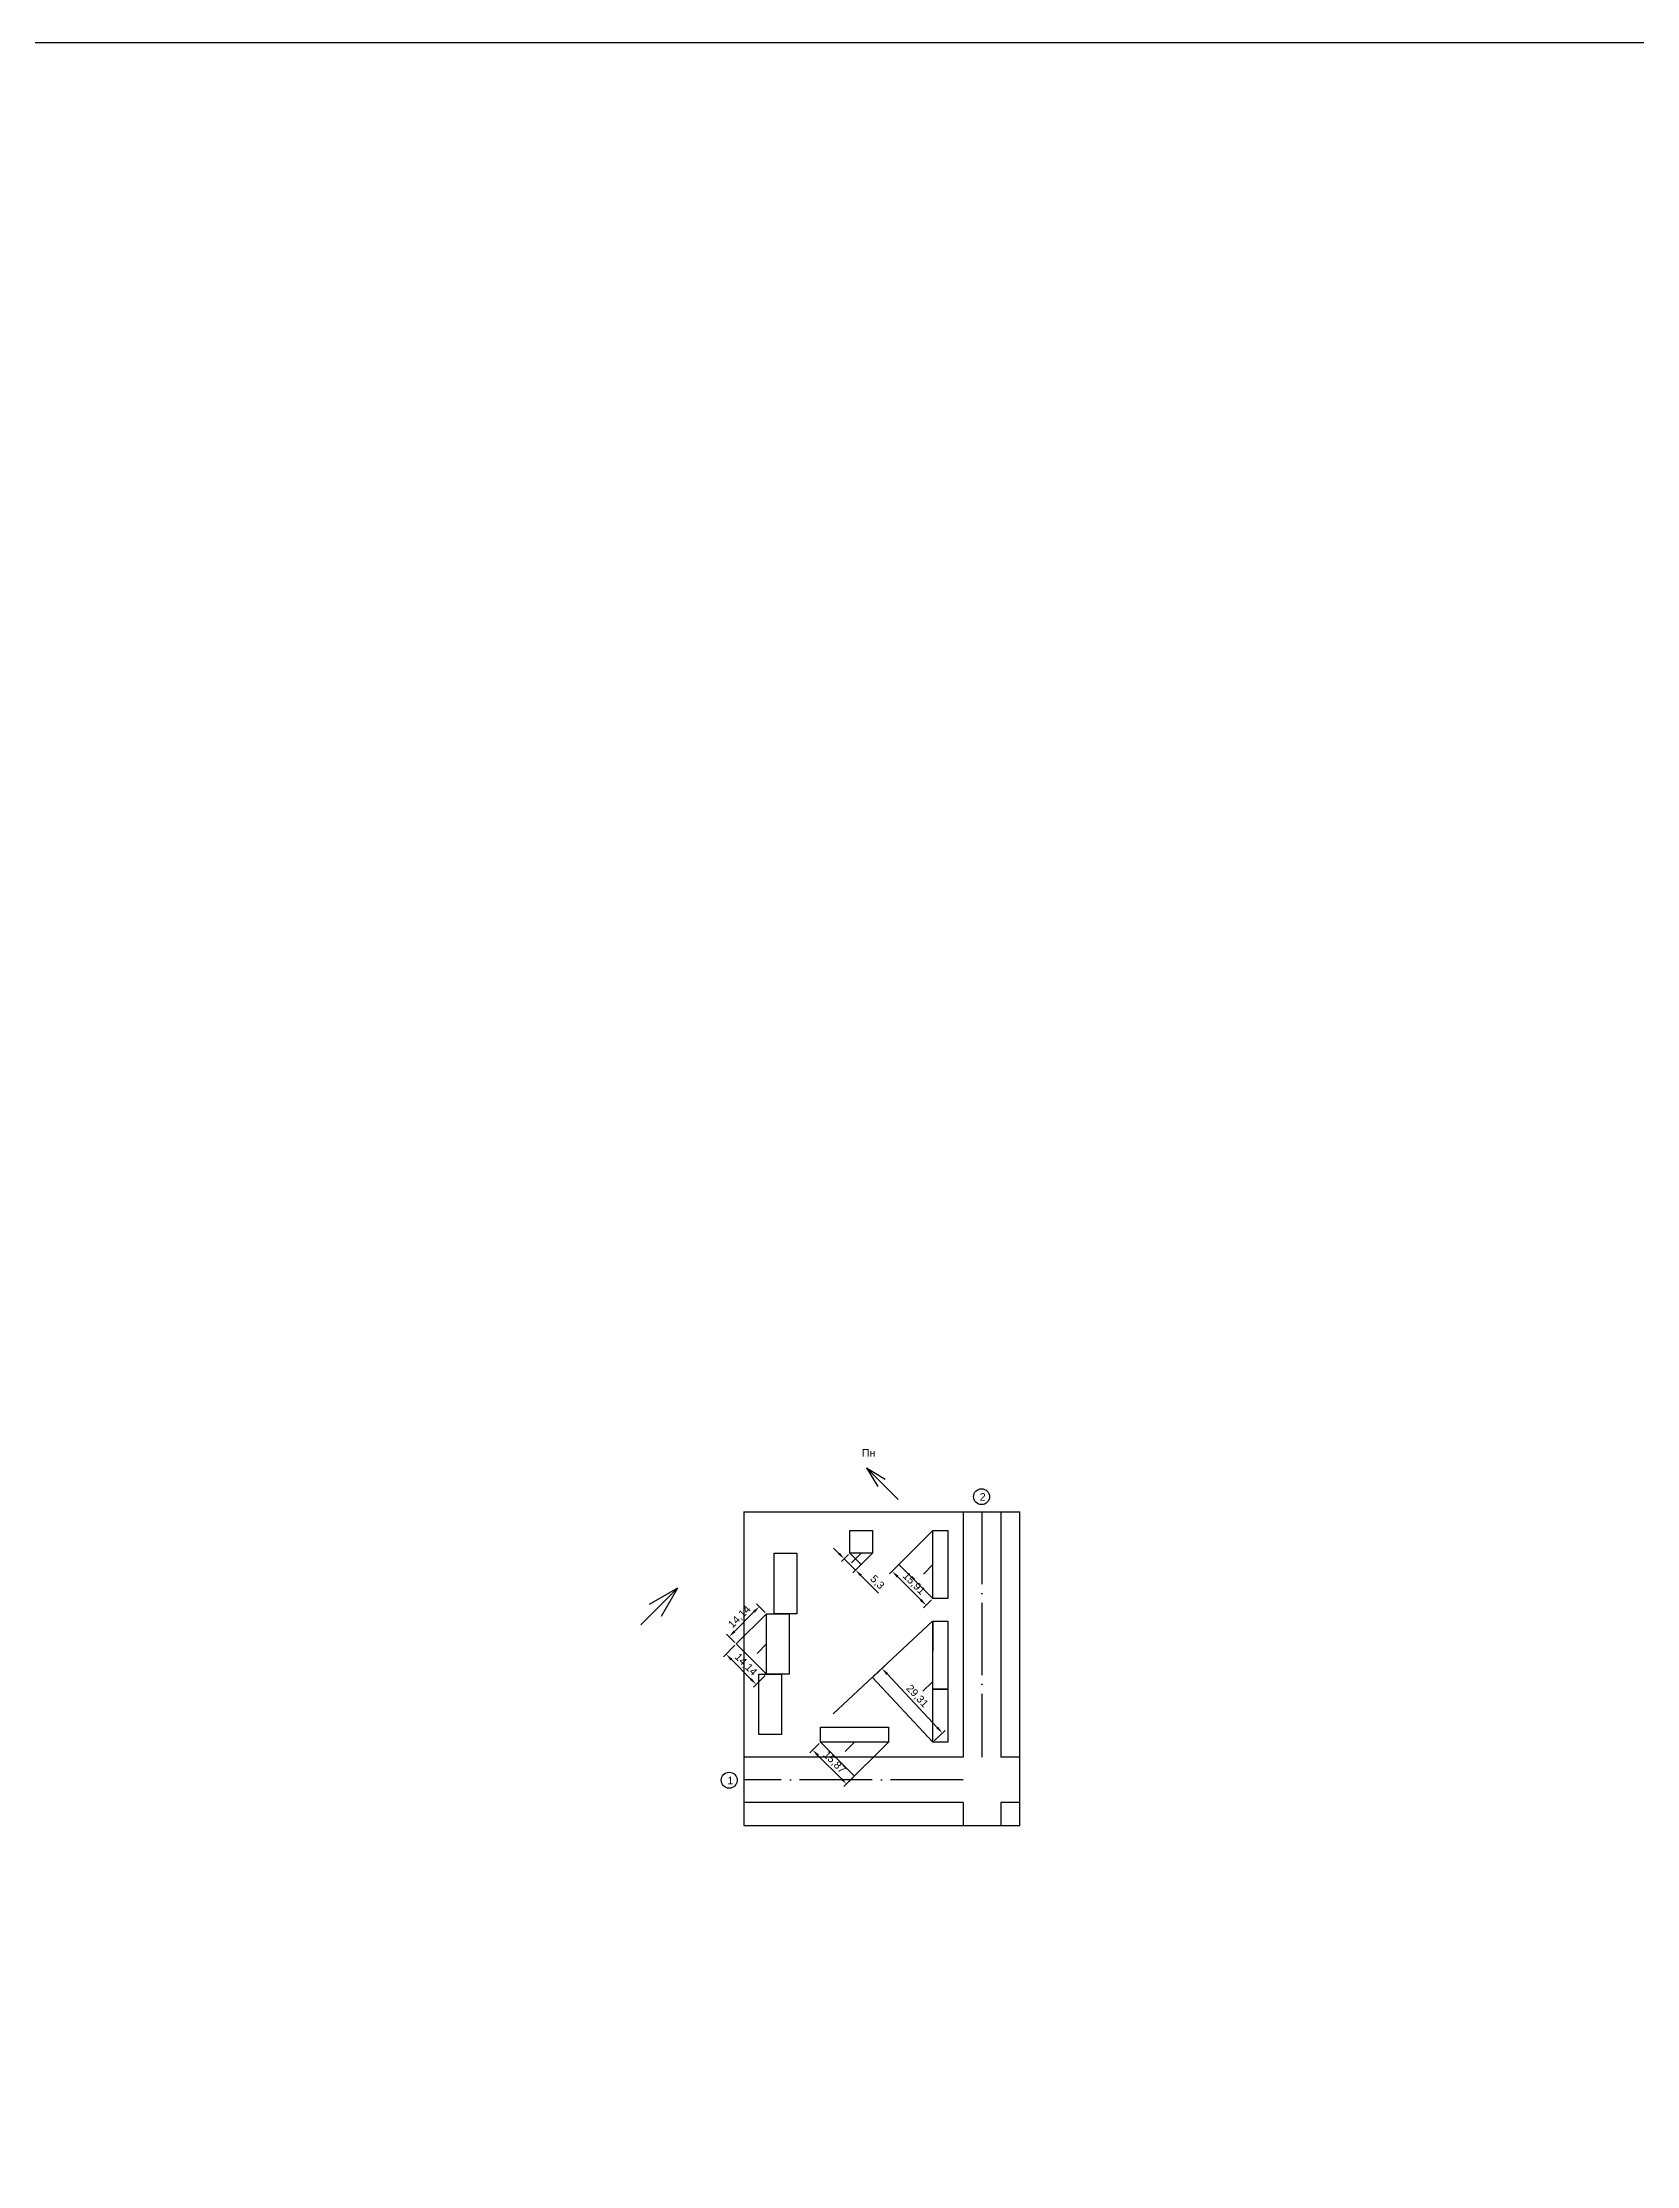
# Model space of a CAD drawing. Header units: millimetres. Extents: x 64469 to 69712, y 78667 to 80072.
# Drawn here: x 68656 to 69184, y 79369 to 80072 of the extents above; entities that cross this region are included whole.
import ezdxf

# ---------------------------------------------------------------- set-up
doc = ezdxf.new("R2010")
doc.units = ezdxf.units.MM
doc.linetypes.add('ACAD_ISO04W100', pattern=[30, 24, -3, 0, -3])
doc.styles.get("Standard").update_dxf_attribs({"font": 'arial.ttf'})
doc.dimstyles.new('ISO-25', dxfattribs={"dimtxt": 2.5, "dimasz": 2.5, "dimexe": 1.25, "dimexo": 0.625, "dimtad": 1, "dimtxsty": 'Standard', "dimcen": 2.5, "dimadec": 0, "dimazin": 0, "dimtfac": 1, "dimtmove": 0, "dimatfit": 3, "dimfxl": 1, "dimarcsym": 0})

# ---------------------------------------------------------------- blocks, each defined once
blk = doc.blocks.new('*D1')
at = {"color": 0, "lineweight": -2, "transparency": 16777216}
for p, q in [((68891.45, 79552.68), (68884.98, 79546.21)), ((68895.15, 79552.51), (68892.33, 79555.33)), ((68885.15, 79542.51), (68882.33, 79545.33))]:
    blk.add_line(p, q, dxfattribs=at)
at = {"color": 0, "transparency": 16777216}
for points in [[(68891.15, 79552.97), (68891.74, 79552.38), (68893.21, 79554.44)], [(68884.69, 79546.51), (68885.28, 79545.92), (68883.21, 79544.44)]]:
    blk.add_solid(points, dxfattribs=at)
at = {"layer": 'Defpoints', "color": 0, "transparency": 16777216}
for p in [(68895.59, 79552.07), (68883.21, 79544.44), (68885.59, 79542.07)]:
    blk.add_point(p, dxfattribs=at)
at = {"color": 0, "transparency": 16777216, "insert": (68886.71, 79550.95), "char_height": 2.5, "attachment_point": 5, "rotation": 45}
blk.add_mtext('14,14', dxfattribs=at)
blk = doc.blocks.new('*D3')
at = {"color": 0, "lineweight": -2, "transparency": 16777216}
for p, q in [((68885.15, 79541.63), (68881.3, 79537.78)), ((68890.42, 79530.43), (68883.95, 79536.9)), ((68895.15, 79531.63), (68891.3, 79527.78))]:
    blk.add_line(p, q, dxfattribs=at)
at = {"color": 0, "transparency": 16777216}
for points in [[(68884.25, 79537.19), (68883.66, 79536.6), (68882.18, 79538.67)], [(68890.71, 79530.73), (68890.12, 79530.14), (68892.18, 79528.67)]]:
    blk.add_solid(points, dxfattribs=at)
at = {"layer": 'Defpoints', "color": 0, "transparency": 16777216}
for p in [(68882.18, 79538.67), (68885.59, 79542.07), (68895.59, 79532.07)]:
    blk.add_point(p, dxfattribs=at)
at = {"color": 0, "transparency": 16777216, "insert": (68888.69, 79535.17), "char_height": 2.5, "attachment_point": 5, "rotation": 315}
blk.add_mtext('14,14', dxfattribs=at)
blk = doc.blocks.new('*D4')
at = {"color": 0, "lineweight": -2, "transparency": 16777216}
for p, q in [((68913.07, 79509.13), (68909.99, 79506.07)), ((68920.31, 79497.47), (68912.64, 79505.18)), ((68924.26, 79497.88), (68921.19, 79494.82))]:
    blk.add_line(p, q, dxfattribs=at)
at = {"color": 0, "transparency": 16777216}
for points in [[(68912.94, 79505.47), (68912.34, 79504.88), (68910.88, 79506.95)], [(68920.6, 79497.76), (68920.01, 79497.18), (68922.07, 79495.7)]]:
    blk.add_solid(points, dxfattribs=at)
at = {"layer": 'Defpoints', "color": 0, "transparency": 16777216}
for p in [(68910.88, 79506.95), (68913.51, 79509.57), (68924.71, 79498.32)]:
    blk.add_point(p, dxfattribs=at)
at = {"color": 0, "transparency": 16777216, "insert": (68917.98, 79502.82), "char_height": 2.5, "attachment_point": 5, "rotation": 314.86218}
blk.add_mtext('15,87', dxfattribs=at)
blk = doc.blocks.new('*D5')
at = {"color": 0, "lineweight": -2, "transparency": 16777216}
for p, q in [((68919.58, 79572.02), (68917.81, 79573.78)), ((68922.73, 79571.63), (68920.46, 79569.36)), ((68921.35, 79570.25), (68925.1, 79566.5)), ((68926.48, 79567.88), (68924.21, 79565.61)), ((68926.86, 79564.73), (68932.73, 79558.86))]:
    blk.add_line(p, q, dxfattribs=at)
at = {"color": 0, "transparency": 16777216}
for points in [[(68919.87, 79572.31), (68919.28, 79571.72), (68921.35, 79570.25)], [(68927.16, 79565.03), (68926.57, 79564.44), (68925.1, 79566.5)]]:
    blk.add_solid(points, dxfattribs=at)
at = {"layer": 'Defpoints', "color": 0, "transparency": 16777216}
for p in [(68923.17, 79572.07), (68925.1, 79566.5), (68926.92, 79568.32)]:
    blk.add_point(p, dxfattribs=at)
at = {"color": 0, "transparency": 16777216, "insert": (68932.19, 79562.42), "char_height": 2.5, "attachment_point": 5, "rotation": 315}
blk.add_mtext('5,3', dxfattribs=at)
blk = doc.blocks.new('*D6')
at = {"color": 0, "lineweight": -2, "transparency": 16777216}
for p, q in [((68938.98, 79567.88), (68936.33, 79565.24)), ((68938.99, 79564.35), (68946.7, 79556.64)), ((68950.23, 79556.63), (68947.58, 79553.99))]:
    blk.add_line(p, q, dxfattribs=at)
at = {"color": 0, "transparency": 16777216}
for points in [[(68939.28, 79564.65), (68938.69, 79564.06), (68937.22, 79566.12)], [(68947, 79556.93), (68946.41, 79556.34), (68948.47, 79554.87)]]:
    blk.add_solid(points, dxfattribs=at)
at = {"layer": 'Defpoints', "color": 0, "transparency": 16777216}
for p in [(68939.42, 79568.32), (68948.47, 79554.87), (68950.67, 79557.07)]:
    blk.add_point(p, dxfattribs=at)
at = {"color": 0, "transparency": 16777216, "insert": (68944.35, 79562), "char_height": 2.5, "attachment_point": 5, "rotation": 315}
blk.add_mtext('15,91', dxfattribs=at)
blk = doc.blocks.new('*D7')
at = {"color": 0, "lineweight": -2, "transparency": 16777216}
for p, q in [((68931.1, 79531.4), (68934.75, 79534.81)), ((68935.54, 79532.13), (68952.15, 79514.38)), ((68951.12, 79510), (68954.77, 79513.41))]:
    blk.add_line(p, q, dxfattribs=at)
at = {"color": 0, "transparency": 16777216}
for points in [[(68935.85, 79532.41), (68935.24, 79531.84), (68933.84, 79533.95)], [(68952.45, 79514.66), (68951.84, 79514.09), (68953.86, 79512.55)]]:
    blk.add_solid(points, dxfattribs=at)
at = {"layer": 'Defpoints', "color": 0, "transparency": 16777216}
for p in [(68930.65, 79530.97), (68953.86, 79512.55), (68950.67, 79509.57)]:
    blk.add_point(p, dxfattribs=at)
at = {"color": 0, "transparency": 16777216, "insert": (68945.4, 79524.71), "char_height": 2.5, "attachment_point": 5, "rotation": 313.08731}
blk.add_mtext('29,31', dxfattribs=at)

msp = doc.modelspace()

# ---------------------------------------------------------------- linework, layer by layer
msp.add_lwpolyline([(67600.035, 80072.265), (69711.607, 80072.265), (69711.607, 78666.503), (67600.035, 78666.503)], close=True)
for points in [[(68928.661, 79600.425), (68939.236, 79589.85)], [(68928.661, 79600.425), (68932.464, 79594.152)], [(68928.661, 79600.425), (68934.935, 79596.623)], [(68888.087, 79585.803), (68888.087, 79482.007)], [(68888.087, 79585.803), (68979.482, 79585.803)], [(68888.087, 79482.007), (68979.482, 79482.007), (68979.482, 79585.803)], [(68960.667, 79585.803), (68960.667, 79504.569)], [(68973.167, 79585.803), (68973.167, 79504.569)], [(68938.11, 79567.012), (68950.667, 79579.569)], [(68923.167, 79572.069), (68926.917, 79568.319)], [(68923.795, 79568.947), (68926.917, 79572.069)], [(68926.199, 79567.602), (68930.667, 79572.069)], [(68950.667, 79557.069), (68939.417, 79568.319)], [(68947.545, 79565.197), (68950.667, 79568.319)], [(68853.967, 79548.443), (68866.088, 79560.563)], [(68866.088, 79560.563), (68856.711, 79555.141)], [(68866.088, 79560.563), (68860.666, 79551.186)], [(68885.587, 79542.069), (68895.587, 79552.069)], [(68917.721, 79518.881), (68950.53, 79549.569)], [(68950.667, 79549.569), (68950.53, 79529.57)], [(68895.587, 79532.069), (68885.587, 79542.069)], [(68892.465, 79538.947), (68895.587, 79542.069)], [(68950.667, 79509.569), (68930.648, 79530.972)], [(68947.407, 79526.447), (68950.53, 79529.57)], [(68960.667, 79504.569), (68888.087, 79504.569)], [(68913.511, 79509.569), (68924.707, 79498.32)], [(68921.23, 79494.859), (68936.011, 79509.569)], [(68921.638, 79506.447), (68924.761, 79509.569)], [(68979.482, 79504.569), (68973.167, 79504.569)], [(68960.667, 79489.569), (68888.087, 79489.569)], [(68960.667, 79489.569), (68960.667, 79482.007)], [(68973.167, 79489.569), (68973.167, 79482.007)], [(68979.482, 79489.569), (68973.167, 79489.569)]]:
    msp.add_lwpolyline(points)
at = {"linetype": 'ACAD_ISO04W100'}
for points in [[(68966.917, 79585.803), (68966.917, 79504.569)], [(68960.667, 79497.069), (68888.087, 79497.069)]]:
    msp.add_lwpolyline(points, dxfattribs=at)
at = {"color": 5}
for points in [[(68923.167, 79579.569), (68930.667, 79579.569), (68930.667, 79572.069), (68923.167, 79572.069), (68923.167, 79579.569)], [(68950.667, 79579.569), (68955.667, 79579.569), (68955.667, 79557.069), (68950.667, 79557.069), (68950.667, 79579.569)], [(68898.167, 79572.069), (68905.667, 79572.069)], [(68905.667, 79572.069), (68905.667, 79552.069), (68898.167, 79552.069), (68898.167, 79572.069)], [(68895.587, 79552.069), (68903.087, 79552.069)], [(68903.087, 79552.069), (68903.087, 79532.069), (68895.587, 79532.069), (68895.587, 79552.069)], [(68950.667, 79549.569), (68955.667, 79549.569), (68955.667, 79527.069), (68950.667, 79527.069), (68950.667, 79549.569)], [(68893.087, 79532.069), (68900.587, 79532.069)], [(68900.587, 79532.069), (68900.587, 79512.069), (68893.087, 79512.069), (68893.087, 79532.069)], [(68950.667, 79527.069), (68955.667, 79527.069), (68955.667, 79509.569), (68950.667, 79509.569), (68950.667, 79527.069)]]:
    msp.add_lwpolyline(points, dxfattribs=at)
msp.add_lwpolyline([(68913.511, 79509.569), (68913.511, 79514.569), (68936.011, 79514.569), (68936.011, 79509.569)], close=True, dxfattribs=at)
for centre in [(68966.815, 79590.817), (68883.249, 79496.952)]:
    msp.add_circle(centre, 2.632)

# ---------------------------------------------------------------- texts
at = {"char_height": 2.5, "attachment_point": 1}
for s, width, insert in [('Пн', 7.16226, (68927.208, 79606.553)), ('2', 4.20122, (68966.219, 79591.997)), ('1', 4.20122, (68882.653, 79498.131))]:
    msp.add_mtext_dynamic_manual_height_columns(s, width=width, gutter_width=12.5, heights=[0], dxfattribs=dict(at, insert=insert))

# ---------------------------------------------------------------- dimensions: what is measured, and where the dimension line sits
for p1, p2, distance, picture, middle in [((68923.167, 79572.069), (68926.917, 79568.319), -2.575, '*D5', (68932.187, 79562.416)), ((68939.417, 79568.319), (68950.667, 79557.069), -3.109, '*D6', (68944.348, 79562)), ((68895.587, 79552.069), (68885.587, 79542.069), -3.357, '*D1', (68886.709, 79550.947)), ((68895.587, 79532.069), (68885.587, 79542.069), 4.812, '*D3', (68888.689, 79535.171)), ((68930.648, 79530.972), (68950.667, 79509.569), 4.365, '*D7', (68945.399, 79524.706)), ((68924.707, 79498.32), (68913.511, 79509.569), 3.716, '*D4', (68917.982, 79502.824))]:
    dim = msp.add_aligned_dim(p1=p1, p2=p2, distance=distance, dimstyle='ISO-25')
    dim.commit()
    dim.dimension.update_dxf_attribs({"geometry": picture, "text_midpoint": middle})

doc.saveas('drawing.dxf')
